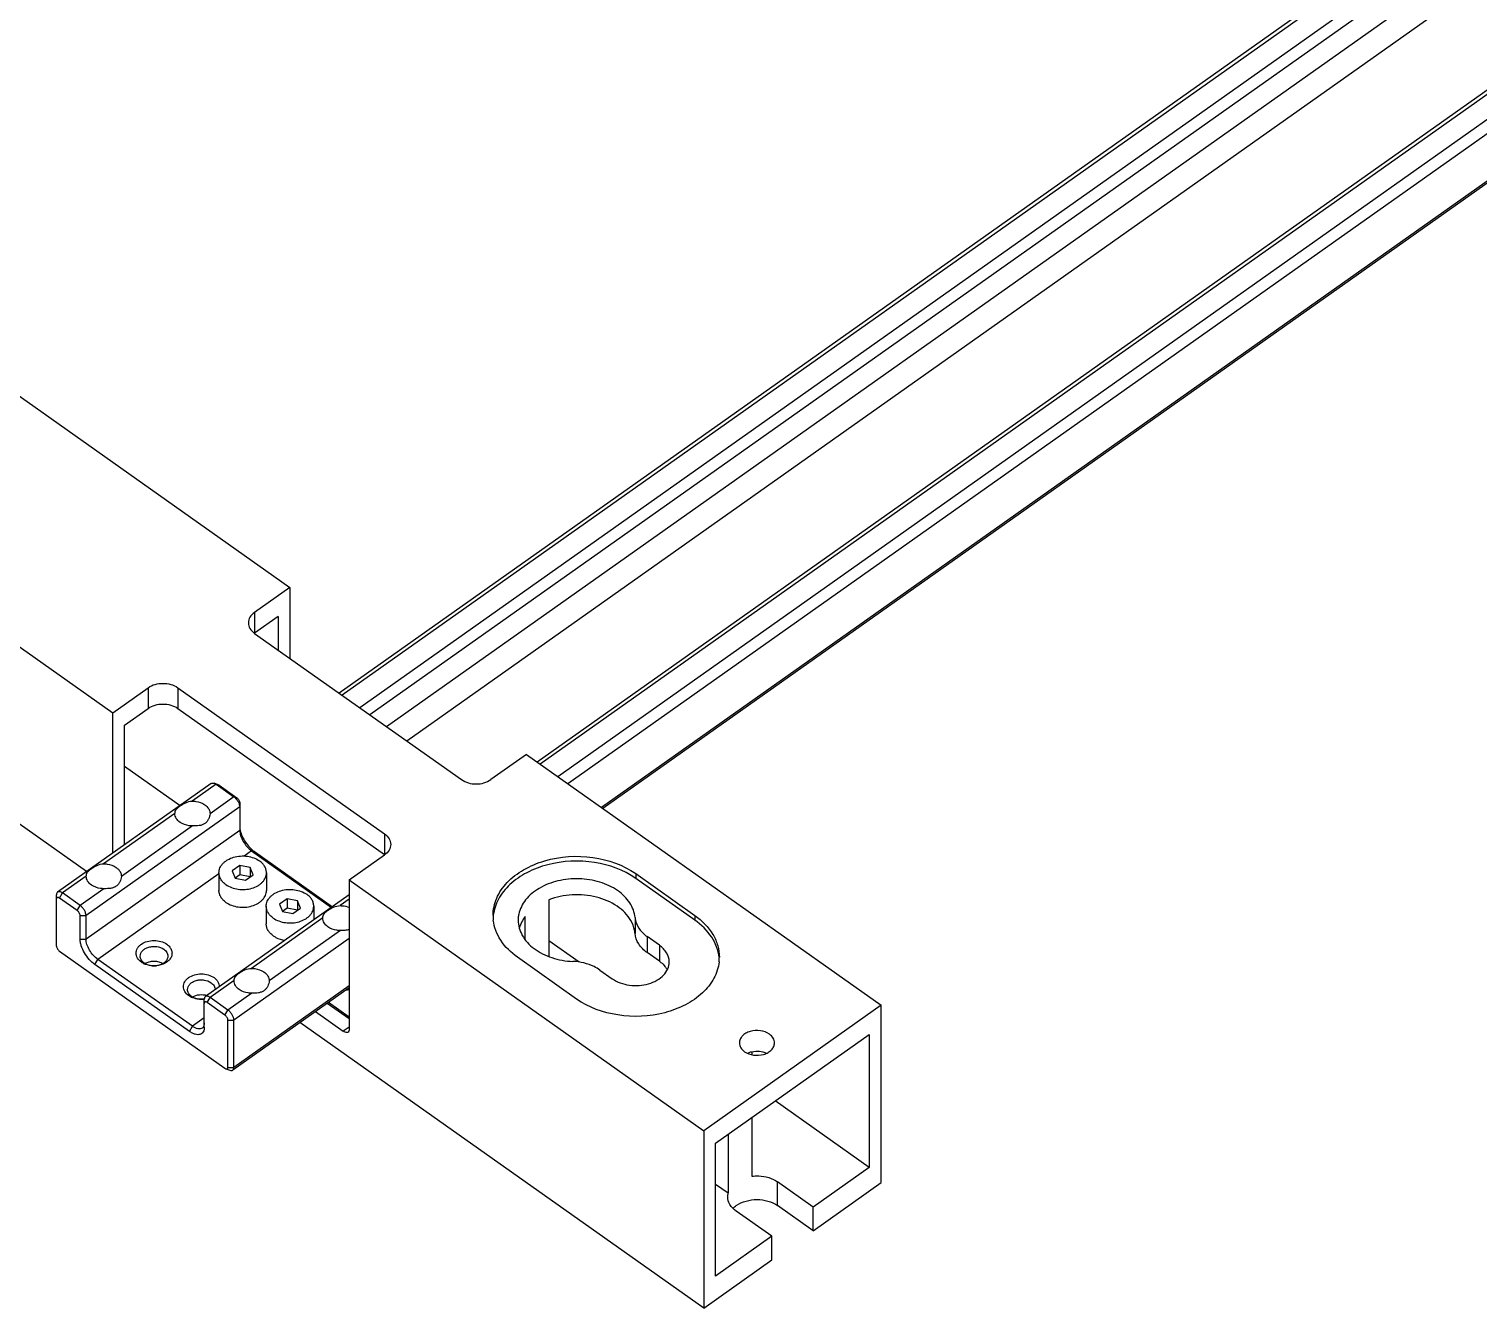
# Model space of a CAD drawing. Header units: millimetres. Extents: x 710 to 26878, y 589 to 5187.
# Drawn here: x 8448.2 to 8621.5, y 971.7 to 1124.8 of the extents above; entities that cross this region are included whole.
import ezdxf

# ---------------------------------------------------------------- set-up
doc = ezdxf.new("R2010")
doc.units = ezdxf.units.MM
doc.layers.add('02___PRT_ALL_AXES', color=7, linetype='Continuous')

msp = doc.modelspace()

# ---------------------------------------------------------------- linework, layer by layer
at = {"color": 7, "linetype": 'Continuous'}
for p, q in [((8870.897, 1318.0089), (8485.2499, 1045.3151)), ((8874.3028, 1315.1924), (8488.9443, 1042.7028)), ((8874.3028, 1312.3639), (8490.9443, 1041.2886)), ((8871.8164, 1307.1915), (8493.3585, 1039.5814)), ((8887.3843, 1304.6671), (8508.938, 1037.0651)), ((8887.3843, 1299.4424), (8512.6324, 1034.4528)), ((8887.3843, 1293.7855), (8516.6324, 1031.6243)), ((8887.3843, 1293.5608), (8516.7913, 1031.512)), ((8380.3887, 1127.9632), (8479.3837, 1057.9632)), ((8359.1755, 1112.9632), (8458.1705, 1042.9632)), ((8455.0471, 1023.9585), (8353.2989, 1095.9054)), ((8479.3837, 1057.9632), (8475.141, 1054.9632)), ((8479.3837, 1057.9632), (8479.3837, 1049.4632)), ((8475.141, 1054.9632), (8475.141, 1052.4883)), ((8477.9695, 1054.4883), (8475.141, 1052.4883)), ((8477.9695, 1054.4883), (8477.9695, 1050.4632)), ((8475.141, 1052.4632), (8499.8898, 1034.9632)), ((8458.1705, 1042.9632), (8462.4131, 1045.9632)), ((8462.4131, 1045.9632), (8462.4131, 1043.4883)), ((8465.9486, 1045.9632), (8490.6974, 1028.4632)), ((8465.9486, 1045.9632), (8465.9486, 1043.4883)), ((8458.1705, 1026.1671), (8458.1705, 1042.9632)), ((8459.5847, 1041.4883), (8462.4131, 1043.4883)), ((8465.9486, 1043.4883), (8490.6974, 1025.9883)), ((8459.5847, 1027.1671), (8459.5847, 1041.4883)), ((8507.6679, 1037.9632), (8503.4253, 1034.9632)), ((8507.6679, 1037.9632), (8550.0943, 1007.9632)), ((8459.5847, 1036.5784), (8466.2395, 1031.8727)), ((8469.9675, 1034.5089), (8451.5827, 1021.5089)), ((8470.5448, 1034.3995), (8467.695, 1032.3843)), ((8470.7805, 1034.359), (8470.3091, 1034.5257)), ((8470.8984, 1034.2959), (8470.5448, 1034.3995)), ((8470.5448, 1034.3995), (8472.6662, 1032.8995)), ((8470.7805, 1034.359), (8470.8984, 1034.2959)), ((8470.8984, 1034.2959), (8473.0197, 1032.7959)), ((8473.3733, 1031.6924), (8454.9885, 1018.6924)), ((8472.6662, 1032.8995), (8469.8163, 1030.8843)), ((8473.0197, 1032.7959), (8472.6662, 1032.8995)), ((8473.3733, 1032.1924), (8473.3733, 1028.8639)), ((8473.3733, 1028.8639), (8454.9885, 1015.8639)), ((8490.6974, 1028.4632), (8490.6974, 1025.9883)), ((8474.7875, 1026.4497), (8473.9004, 1025.8224)), ((8475.141, 1026.3462), (8474.7875, 1026.4497)), ((8474.7875, 1026.4497), (8484.3565, 1019.6834)), ((8475.141, 1026.3462), (8484.46, 1019.7566)), ((8473.3929, 1024.7021), (8472.4808, 1024.0571)), ((8474.639, 1024.466), (8473.3929, 1024.7021)), ((8473.3929, 1024.7021), (8473.3929, 1023.5708)), ((8486.4547, 1022.9632), (8490.6974, 1025.9632)), ((8455.0099, 1023.4146), (8452.1601, 1021.3995)), ((8470.8868, 1023.6915), (8456.4027, 1013.4497)), ((8472.4808, 1024.0571), (8472.8146, 1023.176)), ((8472.8146, 1023.176), (8474.0607, 1022.9399)), ((8473.3929, 1023.5708), (8472.8305, 1023.173)), ((8474.6231, 1023.3377), (8473.3929, 1023.5708)), ((8474.0607, 1022.9399), (8474.9729, 1023.5849)), ((8474.9729, 1023.5849), (8474.639, 1024.466)), ((8474.639, 1024.466), (8474.639, 1023.3489)), ((8486.4547, 1022.9632), (8528.8811, 992.9632)), ((8486.4547, 1022.9632), (8486.4547, 1005.0734)), ((8451.453, 1015.0355), (8451.453, 1021.1924)), ((8451.8065, 1020.7959), (8452.1601, 1021.3995)), ((8454.2814, 1019.8995), (8452.1601, 1021.3995)), ((8457.1312, 1021.9146), (8454.2814, 1019.8995)), ((8486.4547, 1021.1671), (8469.2604, 1009.0089)), ((8453.9278, 1019.2959), (8451.8065, 1020.7959)), ((8453.9278, 1019.2959), (8454.2814, 1019.8995)), ((8479.0498, 1020.7021), (8478.1376, 1020.0571)), ((8478.1376, 1020.0571), (8478.4715, 1019.176)), ((8479.0498, 1019.5708), (8478.4873, 1019.173)), ((8480.2958, 1020.466), (8479.0498, 1020.7021)), ((8479.0498, 1020.7021), (8479.0498, 1019.5708)), ((8480.28, 1019.3377), (8479.0498, 1019.5708)), ((8479.7175, 1018.9399), (8480.6297, 1019.5849)), ((8480.6297, 1019.5849), (8480.2958, 1020.466)), ((8480.2958, 1020.466), (8480.2958, 1019.3489)), ((8486.4547, 1020.6495), (8485.3726, 1019.8843)), ((8510.3491, 1020.5924), (8510.3491, 1013.8416)), ((8454.2814, 1018.6924), (8454.9885, 1018.6924)), ((8454.2814, 1015.8639), (8454.2814, 1018.6924)), ((8454.9885, 1015.8639), (8454.9885, 1018.6924)), ((8478.4715, 1019.176), (8479.7175, 1018.9399)), ((8507.5207, 1015.8561), (8507.5207, 1018.5924)), ((8454.2814, 1015.8639), (8454.9885, 1015.8639)), ((8486.4547, 1015.9424), (8472.6662, 1006.1924)), ((8451.8065, 1014.4319), (8471.6055, 1000.4319)), ((8513.9879, 1013.1095), (8510.3491, 1015.6825)), ((8456.0491, 1012.8462), (8456.4027, 1013.4497)), ((8467.3629, 1004.8462), (8456.0491, 1012.8462)), ((8467.7164, 1005.4497), (8456.4027, 1013.4497)), ((8472.6876, 1010.9146), (8469.8377, 1008.8995)), ((8474.8089, 1009.4146), (8471.959, 1007.3995)), ((8486.4547, 1010.0608), (8472.5364, 1000.219)), ((8486.4547, 1010.2855), (8472.6662, 1000.5355)), ((8469.1306, 1005.3639), (8469.1306, 1008.6924)), ((8469.4842, 1008.2959), (8469.8377, 1008.8995)), ((8471.6055, 1006.7959), (8469.4842, 1008.2959)), ((8471.959, 1007.3995), (8469.8377, 1008.8995)), ((8471.6055, 1006.7959), (8471.959, 1007.3995)), ((8482.4281, 1007.2135), (8485.7476, 1004.8663)), ((8483.8423, 1008.2135), (8486.4547, 1006.3663)), ((8483.9923, 1008.3196), (8486.4547, 1006.5784)), ((8550.0943, 1007.9632), (8528.8811, 992.9632)), ((8550.0943, 986.75), (8550.0943, 1007.9632)), ((8469.1306, 1006.4497), (8467.7164, 1005.4497)), ((8471.959, 1006.1924), (8472.6662, 1006.1924)), ((8471.959, 1000.5355), (8471.959, 1006.1924)), ((8472.6662, 1000.5355), (8472.6662, 1006.1924)), ((8528.8811, 971.75), (8480.5781, 1005.9054)), ((8467.3629, 1004.8462), (8467.7164, 1005.4497)), ((8486.4547, 1005.3663), (8485.7476, 1004.8663)), ((8530.2954, 991.4883), (8548.6801, 1004.4883)), ((8548.6801, 1004.4883), (8548.6801, 988.5784)), ((8534.6283, 1002.3982), (8534.6283, 1002.0661)), ((8471.6055, 1000.4319), (8471.7233, 1000.3688)), ((8471.7233, 1000.3688), (8472.1948, 1000.2022)), ((8471.959, 1000.5355), (8472.6662, 1000.5355)), ((8548.6801, 988.5784), (8537.4301, 996.5333)), ((8534.6283, 994.5522), (8534.6283, 987.5145)), ((8528.8811, 992.9632), (8528.8811, 971.75)), ((8531.7999, 992.5522), (8531.7999, 985.5145)), ((8530.2954, 975.5784), (8530.2954, 991.4883)), ((8548.6801, 988.5784), (8541.9626, 983.8284)), ((8530.2954, 986.5784), (8531.7999, 985.5145)), ((8541.9626, 983.8284), (8537.72, 986.8284)), ((8537.72, 984), (8537.72, 986.8284)), ((8541.9626, 981), (8550.0943, 986.75)), ((8531.7453, 985.0784), (8531.7999, 985.5145)), ((8537.0129, 980.3284), (8532.7702, 983.3284)), ((8541.9626, 981), (8537.72, 984)), ((8541.9626, 981), (8541.9626, 983.8284)), ((8537.0129, 980.3284), (8530.2954, 975.5784)), ((8537.0129, 977.5), (8537.0129, 980.3284)), ((8528.8811, 971.75), (8537.0129, 977.5))]:
    msp.add_line(p, q, dxfattribs=at)
for centre, radius, start, end in [((8462.9347, 1015.0704), 2.3612, 244.232636, 245.330198), ((8463.1201, 1015.7146), 3.0351, 265.616154, 269.44631), ((8463.1204, 1015.7132), 3.0337, 269.441758, 273.014681), ((8463.121, 1015.6994), 3.0199, 273.017211, 274.604566), ((8468.5916, 1011.0704), 2.3612, 244.232636, 245.330198), ((8469.6004, 1009.8462), 0.8267, 359.09334, 359.999651), ((8485.4544, 1012.617), 2.909, 282.038763, 290.427387), ((8468.777, 1011.7146), 3.0351, 265.616154, 269.44631), ((8468.7772, 1011.7132), 3.0337, 269.441758, 273.014681), ((8468.7778, 1011.6994), 3.0199, 273.017211, 274.604566), ((8468.7794, 1011.6808), 3.0013, 274.603346, 276.723383)]:
    msp.add_arc(centre, radius, start, end, dxfattribs=at)
for points, knots in [([(8475.141, 1054.9632), (8474.9263, 1054.8113), (8474.5601, 1054.4502), (8474.4089, 1053.9474), (8474.4089, 1053.7132)], [0, 0, 0, 0, 0.52899274, 1, 1, 1, 1]), ([(8474.4089, 1053.7132), (8474.4089, 1053.479), (8474.5601, 1052.9762), (8474.9263, 1052.615), (8475.141, 1052.4632)], [0, 0, 0, 0, 0.47100726, 1, 1, 1, 1]), ([(8469.9675, 1034.5088), (8470.0107, 1034.5394), (8470.1307, 1034.5737), (8470.2483, 1034.5472), (8470.3091, 1034.5257)], [0, 0, 0, 0, 0.45036083, 1, 1, 1, 1]), ([(8470.3091, 1034.5257), (8470.3286, 1034.5188), (8470.4115, 1034.4854), (8470.4888, 1034.4391), (8470.5448, 1034.3995)], [0, 0, 0, 0, 0.23101587, 1, 1, 1, 1]), ([(8472.6662, 1032.8995), (8472.7655, 1032.8292), (8472.9517, 1032.656), (8473.1734, 1032.3504), (8473.3259, 1032.0243), (8473.3733, 1031.7968), (8473.3733, 1031.6924)], [0, 0, 0, 0, 0.25368394, 0.52465015, 0.78232244, 1, 1, 1, 1]), ([(8473.0197, 1032.7959), (8473.0694, 1032.7608), (8473.1625, 1032.6742), (8473.2733, 1032.5214), (8473.3496, 1032.3584), (8473.3733, 1032.2446), (8473.3733, 1032.1924)], [0, 0, 0, 0, 0.25369462, 0.5246461, 0.78231399, 1, 1, 1, 1]), ([(8473.3733, 1029.3639), (8473.3733, 1029.3259), (8473.3785, 1029.1643), (8473.4029, 1029.0035), (8473.4293, 1028.8826)], [0, 0, 0, 0, 0.23494983, 1, 1, 1, 1]), ([(8473.3733, 1028.8639), (8473.3733, 1028.655), (8473.468, 1028.2), (8473.7731, 1027.5478), (8474.2165, 1026.9367), (8474.5887, 1026.5903), (8474.7875, 1026.4497)], [0, 0, 0, 0, 0.2176657, 0.47535028, 0.74632902, 1, 1, 1, 1]), ([(8473.4293, 1028.8826), (8473.4816, 1028.6433), (8473.6539, 1028.1545), (8474.0421, 1027.4675), (8474.5396, 1026.8445), (8474.9343, 1026.4924), (8475.141, 1026.3462)], [0, 0, 0, 0, 0.23578207, 0.49464195, 0.75631193, 1, 1, 1, 1]), ([(8490.6974, 1028.4632), (8490.9122, 1028.3113), (8491.2783, 1027.9502), (8491.4295, 1027.4474), (8491.4295, 1027.2132)], [0, 0, 0, 0, 0.52899274, 1, 1, 1, 1]), ([(8491.4295, 1027.2132), (8491.4295, 1026.979), (8491.2783, 1026.4762), (8490.9122, 1026.115), (8490.6974, 1025.9632)], [0, 0, 0, 0, 0.47100726, 1, 1, 1, 1]), ([(8451.5827, 1021.5088), (8451.5396, 1021.4783), (8451.4672, 1021.3766), (8451.453, 1021.2569), (8451.453, 1021.1924)], [0, 0, 0, 0, 0.45025626, 1, 1, 1, 1]), ([(8452.1601, 1021.3995), (8452.1073, 1021.4368), (8452.0038, 1021.4992), (8451.8456, 1021.5555), (8451.7006, 1021.5643), (8451.6158, 1021.5322), (8451.5827, 1021.5088)], [0, 0, 0, 0, 0.31219388, 0.57988092, 0.8042021, 1, 1, 1, 1]), ([(8451.8065, 1020.7959), (8451.7652, 1020.8251), (8451.6872, 1020.8695), (8451.5759, 1020.882), (8451.5102, 1020.8492), (8451.4761, 1020.8084), (8451.4566, 1020.7542), (8451.453, 1020.7138), (8451.453, 1020.6924)], [0, 0, 0, 0, 0.31203564, 0.54795505, 0.64947631, 0.75251646, 0.86747094, 1, 1, 1, 1]), ([(8454.9885, 1018.6924), (8454.9885, 1018.7968), (8454.9411, 1019.0243), (8454.7886, 1019.3504), (8454.5669, 1019.656), (8454.3808, 1019.8292), (8454.2814, 1019.8995)], [0, 0, 0, 0, 0.21767756, 0.47534985, 0.74631606, 1, 1, 1, 1]), ([(8454.2814, 1018.6924), (8454.2814, 1018.7446), (8454.2577, 1018.8584), (8454.1814, 1019.0214), (8454.0706, 1019.1742), (8453.9775, 1019.2608), (8453.9278, 1019.2959)], [0, 0, 0, 0, 0.21768601, 0.4753539, 0.74630538, 1, 1, 1, 1]), ([(8456.0491, 1012.8462), (8455.8007, 1013.0218), (8455.3353, 1013.455), (8454.7815, 1014.218), (8454.451, 1014.9241), (8454.3083, 1015.4784), (8454.2814, 1015.7404), (8454.2814, 1015.8639)], [0, 0, 0, 0, 0.25350289, 0.5243167, 0.78184326, 0.89712451, 1, 1, 1, 1]), ([(8456.4027, 1013.4497), (8456.2039, 1013.5903), (8455.8317, 1013.9367), (8455.3883, 1014.5478), (8455.0833, 1015.2), (8454.9885, 1015.655), (8454.9885, 1015.8639)], [0, 0, 0, 0, 0.25367098, 0.52464972, 0.7823343, 1, 1, 1, 1]), ([(8451.453, 1015.0355), (8451.453, 1014.9833), (8451.4766, 1014.8695), (8451.5529, 1014.7065), (8451.6637, 1014.5537), (8451.7568, 1014.4671), (8451.8065, 1014.4319)], [0, 0, 0, 0, 0.21768601, 0.4753539, 0.74630538, 1, 1, 1, 1]), ([(8461.5999, 1013.1247), (8461.4152, 1013.2553), (8461.1726, 1013.4982), (8460.9993, 1013.8957), (8460.956, 1014.1997), (8460.9992, 1014.5037), (8461.1259, 1014.7938), (8461.3293, 1015.0585), (8461.7009, 1015.3741), (8462.3068, 1015.6479), (8463.1203, 1015.7573), (8463.9335, 1015.6481), (8464.4305, 1015.4232), (8464.6405, 1015.2747)], [0, 0, 0, 0, 0.11729768, 0.17093817, 0.22270098, 0.27446315, 0.32810513, 0.38505731, 0.44606444, 0.57941208, 0.72303135, 0.86665027, 1, 1, 1, 1]), ([(8461.4702, 1013.8462), (8461.4702, 1013.9615), (8461.5231, 1014.2033), (8461.7428, 1014.5188), (8462.0757, 1014.7708), (8462.4924, 1014.943), (8462.9601, 1015.0238), (8463.5827, 1015.0032), (8464.0411, 1014.845), (8464.2869, 1014.6712)], [0, 0, 0, 0, 0.10042101, 0.2084788, 0.32816276, 0.459062, 0.597485, 0.73791468, 1, 1, 1, 1]), ([(8464.6405, 1015.2747), (8464.7754, 1015.1793), (8465.0124, 1014.9633), (8465.2408, 1014.5558), (8465.2964, 1014.1105), (8465.1693, 1013.6752), (8464.8797, 1013.2918), (8464.301, 1012.8697), (8463.7439, 1012.7198), (8463.3634, 1012.6892)], [0, 0, 0, 0, 0.12602726, 0.24068374, 0.34906452, 0.45908625, 0.57788816, 0.70887759, 1, 1, 1, 1]), ([(8464.2869, 1014.6712), (8464.4287, 1014.5709), (8464.6149, 1014.3845), (8464.7479, 1014.0796), (8464.7702, 1013.9228), (8464.7702, 1013.8462)], [0, 0, 0, 0, 0.52671397, 0.76756527, 1, 1, 1, 1]), ([(8461.9535, 1013.0212), (8461.8117, 1013.1214), (8461.6256, 1013.3078), (8461.4925, 1013.6127), (8461.4702, 1013.7696), (8461.4702, 1013.8462)], [0, 0, 0, 0, 0.52671397, 0.76756527, 1, 1, 1, 1]), ([(8461.9083, 1012.944), (8461.8808, 1012.9572), (8461.7745, 1013.0112), (8461.6724, 1013.0735), (8461.5999, 1013.1247)], [0, 0, 0, 0, 0.25560317, 1, 1, 1, 1]), ([(8462.8881, 1012.6883), (8462.8052, 1012.6947), (8462.4837, 1012.7328), (8462.1677, 1012.8244), (8461.9492, 1012.9247)], [0, 0, 0, 0, 0.25703922, 1, 1, 1, 1]), ([(8464.7702, 1013.8462), (8464.7702, 1013.7308), (8464.7174, 1013.489), (8464.4976, 1013.1735), (8464.1647, 1012.9216), (8463.7481, 1012.7493), (8463.2803, 1012.6685), (8462.6577, 1012.6891), (8462.1993, 1012.8474), (8461.9535, 1013.0212)], [0, 0, 0, 0, 0.10042101, 0.2084788, 0.32816276, 0.459062, 0.597485, 0.73791468, 1, 1, 1, 1]), ([(8467.2568, 1009.1247), (8467.0721, 1009.2553), (8466.8295, 1009.4982), (8466.6561, 1009.8957), (8466.6128, 1010.1997), (8466.6561, 1010.5037), (8466.7828, 1010.7938), (8466.9861, 1011.0585), (8467.3578, 1011.3741), (8467.9636, 1011.6479), (8468.7771, 1011.7573), (8469.5903, 1011.6481), (8470.0874, 1011.4232), (8470.2973, 1011.2747)], [0, 0, 0, 0, 0.11729768, 0.17093817, 0.22270098, 0.27446315, 0.32810513, 0.38505731, 0.44606444, 0.57941208, 0.72303135, 0.86665027, 1, 1, 1, 1]), ([(8467.1271, 1009.8462), (8467.1271, 1009.9615), (8467.1799, 1010.2033), (8467.3997, 1010.5188), (8467.7326, 1010.7708), (8468.1492, 1010.943), (8468.617, 1011.0238), (8469.2396, 1011.0032), (8469.698, 1010.845), (8469.9438, 1010.6712)], [0, 0, 0, 0, 0.10042101, 0.2084788, 0.32816276, 0.459062, 0.597485, 0.73791468, 1, 1, 1, 1]), ([(8469.9438, 1010.6712), (8470.0855, 1010.5709), (8470.2717, 1010.3845), (8470.4048, 1010.0796), (8470.4271, 1009.9228), (8470.4271, 1009.8462)], [0, 0, 0, 0, 0.52671397, 0.76756527, 1, 1, 1, 1]), ([(8470.2973, 1011.2747), (8470.4845, 1011.1423), (8470.7302, 1010.8952), (8470.9021, 1010.4908), (8470.9286, 1010.2832), (8470.9269, 1010.182)], [0, 0, 0, 0, 0.52676011, 0.76748834, 1, 1, 1, 1]), ([(8467.6103, 1009.0212), (8467.4686, 1009.1214), (8467.2824, 1009.3078), (8467.1494, 1009.6127), (8467.1271, 1009.7696), (8467.1271, 1009.8462)], [0, 0, 0, 0, 0.52671397, 0.76756527, 1, 1, 1, 1]), ([(8467.5651, 1008.944), (8467.5377, 1008.9572), (8467.4313, 1009.0112), (8467.3292, 1009.0735), (8467.2568, 1009.1247)], [0, 0, 0, 0, 0.25560317, 1, 1, 1, 1]), ([(8468.545, 1008.6883), (8468.462, 1008.6947), (8468.1406, 1008.7328), (8467.8246, 1008.8244), (8467.606, 1008.9247)], [0, 0, 0, 0, 0.25703922, 1, 1, 1, 1]), ([(8469.1294, 1008.7064), (8468.9941, 1008.6854), (8468.472, 1008.6519), (8467.9261, 1008.7979), (8467.6103, 1009.0212)], [0, 0, 0, 0, 0.26148591, 1, 1, 1, 1]), ([(8469.2604, 1009.0088), (8469.2172, 1008.9783), (8469.1449, 1008.8766), (8469.1306, 1008.7569), (8469.1306, 1008.6924)], [0, 0, 0, 0, 0.45025626, 1, 1, 1, 1]), ([(8469.8377, 1008.8995), (8469.7849, 1008.9368), (8469.6815, 1008.9992), (8469.5232, 1009.0555), (8469.3783, 1009.0643), (8469.2935, 1009.0322), (8469.2604, 1009.0088)], [0, 0, 0, 0, 0.31219388, 0.57988092, 0.8042021, 1, 1, 1, 1]), ([(8469.4842, 1008.2959), (8469.4429, 1008.3251), (8469.3648, 1008.3695), (8469.2536, 1008.382), (8469.1878, 1008.3492), (8469.1538, 1008.3084), (8469.1342, 1008.2542), (8469.1306, 1008.2138), (8469.1306, 1008.1924)], [0, 0, 0, 0, 0.31203564, 0.54795505, 0.64947631, 0.75251646, 0.86747094, 1, 1, 1, 1]), ([(8472.6662, 1006.1924), (8472.6662, 1006.2968), (8472.6188, 1006.5243), (8472.4663, 1006.8504), (8472.2445, 1007.156), (8472.0584, 1007.3292), (8471.959, 1007.3995)], [0, 0, 0, 0, 0.21767756, 0.47534985, 0.74631606, 1, 1, 1, 1]), ([(8469.1306, 1005.8639), (8469.1306, 1005.8203), (8469.1235, 1005.6639), (8469.0835, 1005.506), (8469.0278, 1005.4073)], [0, 0, 0, 0, 0.2780154, 1, 1, 1, 1]), ([(8471.959, 1006.1924), (8471.959, 1006.2446), (8471.9354, 1006.3584), (8471.8591, 1006.5214), (8471.7483, 1006.6742), (8471.6552, 1006.7608), (8471.6055, 1006.7959)], [0, 0, 0, 0, 0.21768601, 0.4753539, 0.74630538, 1, 1, 1, 1]), ([(8469.1306, 1005.3639), (8469.1306, 1005.2564), (8469.1127, 1005.0547), (8469.0147, 1004.7835), (8468.8445, 1004.5797), (8468.6097, 1004.4621), (8468.3303, 1004.4365), (8468.0206, 1004.4959), (8467.6893, 1004.6343), (8467.4727, 1004.7685), (8467.3629, 1004.8462)], [0, 0, 0, 0, 0.13220216, 0.24661727, 0.3493212, 0.45049606, 0.56096346, 0.68804129, 0.83457736, 1, 1, 1, 1]), ([(8468.8711, 1005.2309), (8468.8049, 1005.1841), (8468.6352, 1005.1201), (8468.3454, 1005.1377), (8468.0289, 1005.2502), (8467.822, 1005.3751), (8467.7164, 1005.4497)], [0, 0, 0, 0, 0.19578982, 0.42013644, 0.68776921, 1, 1, 1, 1]), ([(8469.0278, 1005.4073), (8469.0178, 1005.3895), (8468.9756, 1005.3226), (8468.9189, 1005.2648), (8468.8711, 1005.2309)], [0, 0, 0, 0, 0.25896368, 1, 1, 1, 1]), ([(8486.325, 1004.7569), (8486.2919, 1004.7335), (8486.0926, 1004.6606), (8485.8808, 1004.7721), (8485.7476, 1004.8663)], [0, 0, 0, 0, 0.19895822, 1, 1, 1, 1]), ([(8486.4547, 1005.0734), (8486.4547, 1005.0392), (8486.4476, 1004.9243), (8486.392, 1004.8043), (8486.325, 1004.7569)], [0, 0, 0, 0, 0.29375938, 1, 1, 1, 1]), ([(8534.1174, 1002.2409), (8534.2906, 1002.3189), (8535.0244, 1002.5495), (8535.8567, 1002.4759), (8536.3816, 1002.2368)], [0, 0, 0, 0, 0.24774243, 1, 1, 1, 1]), ([(8471.7233, 1000.3688), (8471.7538, 1000.3581), (8471.8126, 1000.3449), (8471.8995, 1000.3697), (8471.9519, 1000.4434), (8471.959, 1000.5032), (8471.959, 1000.5355)], [0, 0, 0, 0, 0.27482456, 0.49998761, 0.72515548, 1, 1, 1, 1]), ([(8472.5364, 1000.219), (8472.5795, 1000.2495), (8472.6519, 1000.3513), (8472.6662, 1000.471), (8472.6662, 1000.5355)], [0, 0, 0, 0, 0.45025626, 1, 1, 1, 1]), ([(8472.1948, 1000.2022), (8472.2556, 1000.1807), (8472.3732, 1000.1542), (8472.4932, 1000.1885), (8472.5364, 1000.219)], [0, 0, 0, 0, 0.54963917, 1, 1, 1, 1]), ([(8534.6283, 987.5145), (8534.9059, 987.5497), (8535.9721, 987.5933), (8537.0763, 987.2835), (8537.72, 986.8284)], [0, 0, 0, 0, 0.26197768, 1, 1, 1, 1]), ([(8532.7702, 983.3284), (8532.4696, 983.541), (8531.9572, 984.0466), (8531.7451, 984.7505), (8531.7452, 985.0784)], [0, 0, 0, 0, 0.5289287, 1, 1, 1, 1]), ([(8532.7702, 984), (8533.4721, 984.4963), (8535.2451, 984.9532), (8537.0181, 984.4963), (8537.72, 984)], [0, 0, 0, 0, 0.50000666, 1, 1, 1, 1])]:
    msp.add_open_spline(points, degree=3, knots=knots, dxfattribs=at)
for points in [[(8462.4131, 1045.9632), (8462.9144, 1046.3177), (8464.1809, 1046.644), (8465.4473, 1046.3177), (8465.9486, 1045.9632)], [(8462.4131, 1043.4883), (8462.9144, 1043.8428), (8464.1809, 1044.1692), (8465.4473, 1043.8428), (8465.9486, 1043.4883)], [(8499.8898, 1034.9632), (8500.3911, 1034.6087), (8501.6575, 1034.2823), (8502.924, 1034.6087), (8503.4253, 1034.9632)], [(8532.3775, 983.6688), (8532.4979, 983.7905), (8532.6304, 983.9011), (8532.7702, 984)]]:
    msp.add_open_spline(points, degree=3, dxfattribs=at)
at = {"layer": '02___PRT_ALL_AXES', "color": 7, "linetype": 'Continuous'}
for p, q in [((8866.5461, 1314.4146), (8485.6159, 1045.0563)), ((8868.6674, 1312.9146), (8487.7372, 1043.5563)), ((8884.2237, 1301.9146), (8509.304, 1036.8063)), ((8886.3451, 1300.4146), (8511.4253, 1035.3063)), ((8465.6165, 1030.9146), (8457.0884, 1024.8843)), ((8465.6164, 1030.8995), (8465.6165, 1030.9146)), ((8469.8164, 1030.8995), (8469.8163, 1030.8843)), ((8467.7378, 1029.4146), (8459.2097, 1023.3843)), ((8455.0098, 1023.3995), (8455.0099, 1023.4146)), ((8459.2098, 1023.3995), (8459.2097, 1023.3843)), ((8470.8868, 1023.821), (8470.8868, 1021.6997)), ((8476.5668, 1023.821), (8476.5668, 1021.6997)), ((8520.7494, 1023.7132), (8527.8205, 1018.7132)), ((8520.7494, 1023.7132), (8520.7494, 1023.1475)), ((8527.8205, 1018.1475), (8520.7494, 1023.1475)), ((8476.5437, 1019.821), (8476.5437, 1017.6997)), ((8482.2237, 1019.821), (8482.2237, 1018.1753)), ((8483.2942, 1018.4146), (8474.766, 1012.3843)), ((8483.2941, 1018.3995), (8483.2942, 1018.4146)), ((8520.6646, 1018.4575), (8520.6646, 1016.5483)), ((8527.8205, 1018.7132), (8527.8205, 1018.1475)), ((8485.4155, 1016.9146), (8476.8874, 1010.8843)), ((8523.5778, 1015.1475), (8522.1193, 1016.1789)), ((8522.1193, 1016.1789), (8522.1193, 1014.2697)), ((8523.5778, 1013.2383), (8522.1193, 1014.2697)), ((8523.5778, 1015.1475), (8523.5778, 1013.2383)), ((8513.6783, 1008.7132), (8506.6073, 1013.7132)), ((8472.6875, 1010.8995), (8472.6876, 1010.9146)), ((8476.8874, 1010.8995), (8476.8874, 1010.8843)), ((8516.4624, 1012.1789), (8517.921, 1011.1475))]:
    msp.add_line(p, q, dxfattribs=at)
for centre, radius, start, end in [((8508.6843, 1018.7128), 5.0059, 179.996274, 186.345779), ((8510.2004, 1018.1472), 3.522, 171.719818, 179.994944), ((8510.2437, 1018.1405), 3.5658, 168.383303, 171.714182), ((8510.6212, 1016.1135), 3.9621, 153.068473, 160.453059), ((8510.4121, 1016.1911), 3.7391, 160.502325, 164.510079), ((8524.0319, 1019.122), 3.4953, 218.371804, 220.596356), ((8522.1349, 1010.9507), 2.6864, 35.805574, 38.315561), ((8525.7211, 1013.7146), 5.0283, 353.603297, 359.983321)]:
    msp.add_arc(centre, radius, start, end, dxfattribs=at)
for points, knots in [([(8465.6165, 1030.9146), (8465.6178, 1031.0037), (8465.6438, 1031.179), (8465.7761, 1031.4158), (8465.98, 1031.6212), (8466.2413, 1031.8207), (8466.5518, 1032.0209), (8467.0202, 1032.2669), (8467.4237, 1032.3824), (8467.695, 1032.3843)], [0, 0, 0, 0, 0.09822189, 0.19119327, 0.29410756, 0.41535773, 0.55351625, 0.7007578, 1, 1, 1, 1]), ([(8467.695, 1032.3843), (8467.8337, 1032.3853), (8468.3593, 1032.3528), (8468.8843, 1032.1737), (8469.2013, 1031.9495)], [0, 0, 0, 0, 0.26320545, 1, 1, 1, 1]), ([(8469.2013, 1031.9495), (8469.3817, 1031.8219), (8469.6187, 1031.5846), (8469.788, 1031.1966), (8469.8164, 1030.997), (8469.8164, 1030.8995)], [0, 0, 0, 0, 0.52669137, 0.76755262, 1, 1, 1, 1]), ([(8466.2315, 1029.8495), (8466.0511, 1029.977), (8465.8141, 1030.2143), (8465.6448, 1030.6024), (8465.6164, 1030.802), (8465.6164, 1030.8995)], [0, 0, 0, 0, 0.52669137, 0.76755262, 1, 1, 1, 1]), ([(8467.7378, 1029.4146), (8467.5991, 1029.4136), (8467.0736, 1029.4462), (8466.5486, 1029.6253), (8466.2315, 1029.8495)], [0, 0, 0, 0, 0.26320545, 1, 1, 1, 1]), ([(8469.8163, 1030.8843), (8469.8148, 1030.7797), (8469.7807, 1030.5607), (8469.6618, 1030.2424), (8469.4725, 1029.9422), (8469.2114, 1029.694), (8468.8867, 1029.5291), (8468.5238, 1029.4465), (8468.1376, 1029.4172), (8467.8732, 1029.4156), (8467.7378, 1029.4146)], [0, 0, 0, 0, 0.10875432, 0.2280387, 0.35132008, 0.47465652, 0.59795366, 0.72505203, 0.85924076, 1, 1, 1, 1]), ([(8455.0099, 1023.4146), (8455.0112, 1023.5037), (8455.0372, 1023.679), (8455.1695, 1023.9158), (8455.3734, 1024.1212), (8455.6347, 1024.3207), (8455.9452, 1024.5209), (8456.4136, 1024.7669), (8456.8171, 1024.8824), (8457.0884, 1024.8843)], [0, 0, 0, 0, 0.09822189, 0.19119327, 0.29410756, 0.41535773, 0.55351625, 0.7007578, 1, 1, 1, 1]), ([(8457.0884, 1024.8843), (8457.2271, 1024.8853), (8457.7527, 1024.8528), (8458.2777, 1024.6737), (8458.5947, 1024.4495)], [0, 0, 0, 0, 0.26320545, 1, 1, 1, 1]), ([(8470.8868, 1023.821), (8470.8868, 1023.9198), (8470.9079, 1024.12), (8471.0015, 1024.4115), (8471.1545, 1024.6893), (8471.363, 1024.9472), (8471.6221, 1025.1801), (8472.0356, 1025.4565), (8472.6466, 1025.7091), (8473.4504, 1025.8482), (8474.2771, 1025.8201), (8475.0587, 1025.627), (8475.5293, 1025.3865), (8475.735, 1025.241)], [0, 0, 0, 0, 0.04979537, 0.10063459, 0.15341404, 0.20878011, 0.2670873, 0.32840498, 0.45890362, 0.59690306, 0.73690125, 0.87295099, 1, 1, 1, 1]), ([(8476.5668, 1023.821), (8476.5668, 1023.9529), (8476.5286, 1024.2227), (8476.3611, 1024.6057), (8476.0926, 1024.9553), (8475.8619, 1025.1513), (8475.735, 1025.241)], [0, 0, 0, 0, 0.23173968, 0.47189692, 0.72686199, 1, 1, 1, 1]), ([(8503.6784, 1018.7132), (8503.6785, 1019.4123), (8503.9988, 1020.8776), (8505.3305, 1022.7897), (8507.3481, 1024.3175), (8510.7747, 1025.7304), (8515.5609, 1026.0468), (8519.2597, 1024.7666), (8520.7494, 1023.7132)], [0, 0, 0, 0, 0.10057585, 0.20879998, 0.3286668, 0.45976801, 0.73751259, 1, 1, 1, 1]), ([(8520.7494, 1023.1475), (8519.3109, 1024.1646), (8515.7517, 1025.4317), (8511.1164, 1025.2133), (8507.7348, 1023.9513), (8505.6832, 1022.5514), (8504.2433, 1020.7756), (8503.7841, 1019.3788), (8503.7088, 1018.6982)], [0, 0, 0, 0, 0.26016269, 0.53641673, 0.66796911, 0.78913787, 0.89888246, 1, 1, 1, 1]), ([(8455.6249, 1022.3495), (8455.4445, 1022.477), (8455.2075, 1022.7143), (8455.0382, 1023.1024), (8455.0098, 1023.302), (8455.0098, 1023.3995)], [0, 0, 0, 0, 0.52669137, 0.76755262, 1, 1, 1, 1]), ([(8459.2097, 1023.3843), (8459.2082, 1023.2797), (8459.1741, 1023.0607), (8459.0552, 1022.7424), (8458.8659, 1022.4422), (8458.6048, 1022.194), (8458.2801, 1022.0291), (8457.9172, 1021.9465), (8457.531, 1021.9172), (8457.2666, 1021.9156), (8457.1312, 1021.9146)], [0, 0, 0, 0, 0.10875432, 0.2280387, 0.35132008, 0.47465652, 0.59795366, 0.72505203, 0.85924076, 1, 1, 1, 1]), ([(8458.5947, 1024.4495), (8458.7751, 1024.3219), (8459.0121, 1024.0846), (8459.1814, 1023.6966), (8459.2098, 1023.497), (8459.2098, 1023.3995)], [0, 0, 0, 0, 0.52669137, 0.76755262, 1, 1, 1, 1]), ([(8471.7186, 1022.401), (8471.5917, 1022.4908), (8471.361, 1022.6868), (8471.0925, 1023.0364), (8470.9251, 1023.4193), (8470.8868, 1023.6892), (8470.8868, 1023.821)], [0, 0, 0, 0, 0.27313801, 0.52810308, 0.76826032, 1, 1, 1, 1]), ([(8471.7186, 1022.401), (8471.9244, 1022.2556), (8472.3949, 1022.015), (8473.1766, 1021.822), (8474.0032, 1021.7938), (8474.8071, 1021.933), (8475.418, 1022.1856), (8475.8316, 1022.462), (8476.0907, 1022.6949), (8476.2991, 1022.9528), (8476.4521, 1023.2306), (8476.5457, 1023.5221), (8476.5668, 1023.7223), (8476.5668, 1023.821)], [0, 0, 0, 0, 0.12704901, 0.26309875, 0.40309694, 0.54109638, 0.67159502, 0.7329127, 0.79121989, 0.84658596, 0.89936541, 0.95020463, 1, 1, 1, 1]), ([(8520.6646, 1018.4575), (8520.6098, 1019.0746), (8520.1236, 1020.3626), (8518.5671, 1021.8402), (8516.4281, 1022.8166), (8513.9601, 1023.2004), (8511.4585, 1022.9553), (8509.2225, 1022.1037), (8507.5162, 1020.731), (8506.8782, 1019.4779), (8506.751, 1018.8585)], [0, 0, 0, 0, 0.10448572, 0.22158082, 0.35352035, 0.49528837, 0.63811329, 0.77285649, 0.89336768, 1, 1, 1, 1]), ([(8457.1312, 1021.9146), (8456.9925, 1021.9136), (8456.467, 1021.9462), (8455.942, 1022.1253), (8455.6249, 1022.3495)], [0, 0, 0, 0, 0.26320545, 1, 1, 1, 1]), ([(8471.7186, 1020.2797), (8471.5917, 1020.3694), (8471.361, 1020.5654), (8471.0925, 1020.9151), (8470.9251, 1021.298), (8470.8868, 1021.5679), (8470.8868, 1021.6997)], [0, 0, 0, 0, 0.27313801, 0.52810308, 0.76826032, 1, 1, 1, 1]), ([(8471.7186, 1020.2797), (8471.9244, 1020.1342), (8472.3949, 1019.8937), (8473.1766, 1019.7007), (8474.0032, 1019.6725), (8474.8071, 1019.8117), (8475.418, 1020.0643), (8475.8316, 1020.3407), (8476.0907, 1020.5736), (8476.2991, 1020.8315), (8476.4521, 1021.1093), (8476.5457, 1021.4008), (8476.5668, 1021.601), (8476.5668, 1021.6997)], [0, 0, 0, 0, 0.12704901, 0.26309875, 0.40309694, 0.54109638, 0.67159502, 0.7329127, 0.79121989, 0.84658596, 0.89936541, 0.95020463, 1, 1, 1, 1]), ([(8476.5437, 1019.821), (8476.5437, 1019.9198), (8476.5648, 1020.12), (8476.6584, 1020.4115), (8476.8114, 1020.6893), (8477.0198, 1020.9472), (8477.2789, 1021.1801), (8477.6925, 1021.4565), (8478.3034, 1021.7091), (8479.1073, 1021.8482), (8479.9339, 1021.8201), (8480.7156, 1021.627), (8481.1861, 1021.3865), (8481.3919, 1021.241)], [0, 0, 0, 0, 0.04979537, 0.10063459, 0.15341404, 0.20878011, 0.2670873, 0.32840498, 0.45890362, 0.59690306, 0.73690125, 0.87295099, 1, 1, 1, 1]), ([(8482.2237, 1019.821), (8482.2237, 1019.9529), (8482.1854, 1020.2227), (8482.0179, 1020.6057), (8481.7495, 1020.9553), (8481.5187, 1021.1513), (8481.3919, 1021.241)], [0, 0, 0, 0, 0.23173968, 0.47189692, 0.72686199, 1, 1, 1, 1]), ([(8520.1602, 1018.1072), (8519.7662, 1018.7904), (8518.5079, 1020.0206), (8516.4632, 1020.8637), (8514.6106, 1021.1802), (8512.6829, 1021.2198), (8511.2393, 1020.9327), (8510.3491, 1020.5924)], [0, 0, 0, 0, 0.21818891, 0.46787557, 0.60120746, 0.73639966, 1, 1, 1, 1]), ([(8477.3755, 1018.401), (8477.2486, 1018.4908), (8477.0179, 1018.6868), (8476.7494, 1019.0364), (8476.5819, 1019.4193), (8476.5437, 1019.6892), (8476.5437, 1019.821)], [0, 0, 0, 0, 0.27313801, 0.52810308, 0.76826032, 1, 1, 1, 1]), ([(8477.3755, 1018.401), (8477.5812, 1018.2556), (8478.0518, 1018.015), (8478.8334, 1017.822), (8479.6601, 1017.7938), (8480.4639, 1017.933), (8481.0749, 1018.1856), (8481.4884, 1018.462), (8481.7475, 1018.6949), (8481.956, 1018.9528), (8482.109, 1019.2306), (8482.2026, 1019.5221), (8482.2237, 1019.7223), (8482.2237, 1019.821)], [0, 0, 0, 0, 0.12704901, 0.26309875, 0.40309694, 0.54109638, 0.67159502, 0.7329127, 0.79121989, 0.84658596, 0.89936541, 0.95020463, 1, 1, 1, 1]), ([(8483.2942, 1018.4146), (8483.2955, 1018.5037), (8483.3215, 1018.679), (8483.4538, 1018.9158), (8483.6576, 1019.1212), (8483.919, 1019.3207), (8484.2295, 1019.5209), (8484.6979, 1019.7669), (8485.1014, 1019.8824), (8485.3726, 1019.8843)], [0, 0, 0, 0, 0.09822189, 0.19119327, 0.29410756, 0.41535773, 0.55351625, 0.7007578, 1, 1, 1, 1]), ([(8485.3726, 1019.8843), (8485.4673, 1019.885), (8485.8369, 1019.87), (8486.2049, 1019.785), (8486.4589, 1019.6793)], [0, 0, 0, 0, 0.25599318, 1, 1, 1, 1]), ([(8477.3755, 1016.2797), (8477.2486, 1016.3694), (8477.0179, 1016.5654), (8476.7494, 1016.9151), (8476.5819, 1017.298), (8476.5437, 1017.5679), (8476.5437, 1017.6997)], [0, 0, 0, 0, 0.27313801, 0.52810308, 0.76826032, 1, 1, 1, 1]), ([(8483.9092, 1017.3495), (8483.7288, 1017.477), (8483.4918, 1017.7143), (8483.3224, 1018.1024), (8483.2941, 1018.302), (8483.2941, 1018.3995)], [0, 0, 0, 0, 0.52669137, 0.76755262, 1, 1, 1, 1]), ([(8506.6073, 1013.7132), (8505.8276, 1014.2645), (8504.4883, 1015.5507), (8503.8035, 1017.31), (8503.7091, 1018.1596)], [0, 0, 0, 0, 0.52764336, 1, 1, 1, 1]), ([(8506.6784, 1018.1475), (8506.6785, 1017.5183), (8507.0667, 1016.1719), (8508.5766, 1014.5925), (8510.7245, 1013.5344), (8512.3798, 1013.2456), (8513.24, 1013.2075)], [0, 0, 0, 0, 0.21062323, 0.44549479, 0.71176029, 1, 1, 1, 1]), ([(8520.6646, 1016.5483), (8520.6527, 1016.6821), (8520.5729, 1017.2256), (8520.3672, 1017.7483), (8520.1602, 1018.1072)], [0, 0, 0, 0, 0.24485024, 1, 1, 1, 1]), ([(8520.6646, 1018.4575), (8520.6763, 1018.3254), (8520.7678, 1017.7833), (8521.0337, 1017.278), (8521.2915, 1016.9523)], [0, 0, 0, 0, 0.24197514, 1, 1, 1, 1]), ([(8527.8205, 1018.7132), (8528.6795, 1018.1057), (8529.808, 1016.9757), (8530.6141, 1015.1279), (8530.7494, 1014.1775), (8530.7494, 1013.7132)], [0, 0, 0, 0, 0.52672567, 0.76756154, 1, 1, 1, 1]), ([(8530.7189, 1013.6982), (8530.6248, 1014.5483), (8529.9407, 1016.3089), (8528.6006, 1017.5959), (8527.8205, 1018.1475)], [0, 0, 0, 0, 0.47233338, 1, 1, 1, 1]), ([(8477.3755, 1016.2797), (8477.4732, 1016.2106), (8477.9049, 1015.9478), (8478.3995, 1015.796), (8478.7797, 1015.7375)], [0, 0, 0, 0, 0.2373321, 1, 1, 1, 1]), ([(8485.4155, 1016.9146), (8485.2768, 1016.9136), (8484.7512, 1016.9462), (8484.2262, 1017.1253), (8483.9092, 1017.3495)], [0, 0, 0, 0, 0.26320545, 1, 1, 1, 1]), ([(8486.4559, 1017.01), (8486.294, 1016.9639), (8485.9449, 1016.9176), (8485.5961, 1016.9159), (8485.4155, 1016.9146)], [0, 0, 0, 0, 0.48248706, 1, 1, 1, 1]), ([(8522.1193, 1014.2697), (8521.7214, 1014.551), (8521.0392, 1015.2097), (8520.7031, 1016.1143), (8520.6646, 1016.5483)], [0, 0, 0, 0, 0.5279299, 1, 1, 1, 1]), ([(8521.3778, 1016.8475), (8521.4304, 1016.7861), (8521.6559, 1016.5405), (8521.9131, 1016.3246), (8522.1193, 1016.1789)], [0, 0, 0, 0, 0.24254584, 1, 1, 1, 1]), ([(8524.7493, 1013.1475), (8524.7493, 1013.5222), (8524.5073, 1014.3267), (8523.9215, 1014.9045), (8523.5778, 1015.1475)], [0, 0, 0, 0, 0.47100309, 1, 1, 1, 1]), ([(8462.0517, 1012.9674), (8462.206, 1013.0602), (8462.5564, 1013.2), (8463.1201, 1013.2684), (8463.6839, 1013.2), (8464.0343, 1013.0602), (8464.1887, 1012.9674)], [0, 0, 0, 0, 0.24246297, 0.49997096, 0.75748081, 1, 1, 1, 1]), ([(8516.4624, 1012.1789), (8516.2435, 1012.3336), (8515.2589, 1012.9082), (8514.1073, 1013.169), (8513.24, 1013.2075)], [0, 0, 0, 0, 0.23592164, 1, 1, 1, 1]), ([(8530.7181, 1013.1544), (8530.6418, 1012.4741), (8530.1806, 1011.0785), (8528.7394, 1009.3045), (8526.6873, 1007.9065), (8523.3064, 1006.6467), (8518.6733, 1006.4297), (8515.1161, 1007.6965), (8513.6783, 1008.7132)], [0, 0, 0, 0, 0.1011283, 0.21089536, 0.33208301, 0.46364187, 0.73987311, 1, 1, 1, 1]), ([(8517.921, 1011.1475), (8518.5169, 1010.7261), (8519.9964, 1010.214), (8521.9109, 1010.3406), (8523.2815, 1010.9058), (8524.0885, 1011.5169), (8524.6212, 1012.2817), (8524.7493, 1012.8678), (8524.7493, 1013.1475)], [0, 0, 0, 0, 0.26249798, 0.54023636, 0.67133521, 0.79120057, 0.89942289, 1, 1, 1, 1]), ([(8523.5778, 1013.2383), (8523.6421, 1013.1929), (8523.8845, 1013.0093), (8524.1029, 1012.793), (8524.2426, 1012.6162)], [0, 0, 0, 0, 0.25879715, 1, 1, 1, 1]), ([(8473.3026, 1009.8495), (8473.1222, 1009.977), (8472.8852, 1010.2143), (8472.7158, 1010.6024), (8472.6875, 1010.802), (8472.6875, 1010.8995)], [0, 0, 0, 0, 0.52669137, 0.76755262, 1, 1, 1, 1]), ([(8472.6876, 1010.9146), (8472.6889, 1011.0037), (8472.7149, 1011.179), (8472.8472, 1011.4158), (8473.051, 1011.6212), (8473.3124, 1011.8207), (8473.6229, 1012.0209), (8474.0913, 1012.2669), (8474.4948, 1012.3824), (8474.766, 1012.3843)], [0, 0, 0, 0, 0.09822189, 0.19119327, 0.29410756, 0.41535773, 0.55351625, 0.7007578, 1, 1, 1, 1]), ([(8474.766, 1012.3843), (8474.9048, 1012.3853), (8475.4303, 1012.3528), (8475.9553, 1012.1737), (8476.2724, 1011.9495)], [0, 0, 0, 0, 0.26320545, 1, 1, 1, 1]), ([(8476.8874, 1010.8843), (8476.8859, 1010.7797), (8476.8517, 1010.5607), (8476.7329, 1010.2424), (8476.5436, 1009.9422), (8476.2824, 1009.694), (8475.9578, 1009.5291), (8475.5948, 1009.4465), (8475.2087, 1009.4172), (8474.9443, 1009.4156), (8474.8089, 1009.4146)], [0, 0, 0, 0, 0.10875432, 0.2280387, 0.35132008, 0.47465652, 0.59795366, 0.72505203, 0.85924076, 1, 1, 1, 1]), ([(8476.2724, 1011.9495), (8476.4528, 1011.8219), (8476.6897, 1011.5846), (8476.8591, 1011.1966), (8476.8875, 1010.997), (8476.8875, 1010.8995)], [0, 0, 0, 0, 0.52669137, 0.76755262, 1, 1, 1, 1]), ([(8467.7086, 1008.9674), (8467.9585, 1009.1176), (8468.5491, 1009.2922), (8469.158, 1009.2355), (8469.4474, 1009.1445)], [0, 0, 0, 0, 0.49015076, 1, 1, 1, 1]), ([(8474.8089, 1009.4146), (8474.6702, 1009.4136), (8474.1446, 1009.4462), (8473.6196, 1009.6253), (8473.3026, 1009.8495)], [0, 0, 0, 0, 0.26320545, 1, 1, 1, 1]), ([(8536.73, 1004.5132), (8536.4172, 1004.7344), (8535.6404, 1005.0033), (8534.6353, 1004.9367), (8533.9158, 1004.6401), (8533.4921, 1004.3193), (8533.2123, 1003.9177), (8533.1453, 1003.61), (8533.1452, 1003.4632)], [0, 0, 0, 0, 0.26251093, 0.5402275, 0.67132514, 0.79119574, 0.89942166, 1, 1, 1, 1]), ([(8537.345, 1003.4632), (8537.3451, 1003.6599), (8537.2179, 1004.0823), (8536.9104, 1004.3856), (8536.73, 1004.5132)], [0, 0, 0, 0, 0.47100441, 1, 1, 1, 1]), ([(8533.1452, 1003.4632), (8533.1451, 1003.2664), (8533.2723, 1002.8441), (8533.5798, 1002.5407), (8533.7602, 1002.4132)], [0, 0, 0, 0, 0.47100441, 1, 1, 1, 1]), ([(8533.7602, 1002.4132), (8534.0731, 1002.1919), (8534.8498, 1001.9231), (8535.8549, 1001.9896), (8536.5744, 1002.2863), (8536.9981, 1002.6071), (8537.2779, 1003.0086), (8537.3449, 1003.3164), (8537.345, 1003.4632)], [0, 0, 0, 0, 0.26251093, 0.5402275, 0.67132514, 0.79119574, 0.89942166, 1, 1, 1, 1])]:
    msp.add_open_spline(points, degree=3, knots=knots, dxfattribs=at)
for points in [[(8507.5207, 1018.5924), (8507.3569, 1018.3781), (8507.2108, 1018.1486), (8507.0888, 1017.908)], [(8524.3135, 1012.5223), (8524.3863, 1012.4213), (8524.4521, 1012.3149), (8524.5089, 1012.2042)]]:
    msp.add_open_spline(points, degree=3, dxfattribs=at)

doc.saveas('drawing.dxf')
